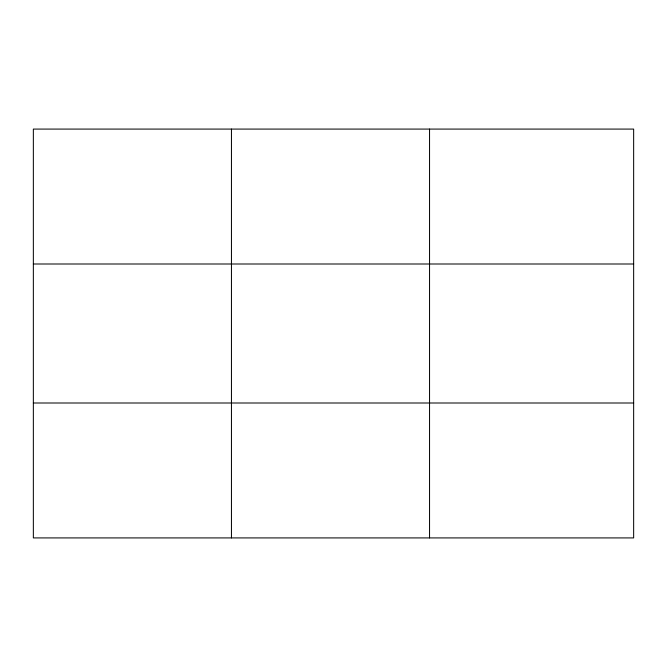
<?xml version="1.0" encoding="UTF-8"?>
<svg xmlns="http://www.w3.org/2000/svg" width="667" height="667" viewBox="0 0 667 667"><rect width="100%" height="100%" fill="white"/><g stroke="black" fill="none" stroke-linecap="round" stroke-linejoin="round"><path stroke-width="1" d="M231.449 537.919L231.449 129.081M429.548 537.919L429.548 129.081M633.65 263.999L633.65 129.081L33.35 129.081L33.35 537.919L633.65 537.919L633.65 263.999L33.35 263.999M33.35 403.001L633.65 403.001"/></g></svg>
